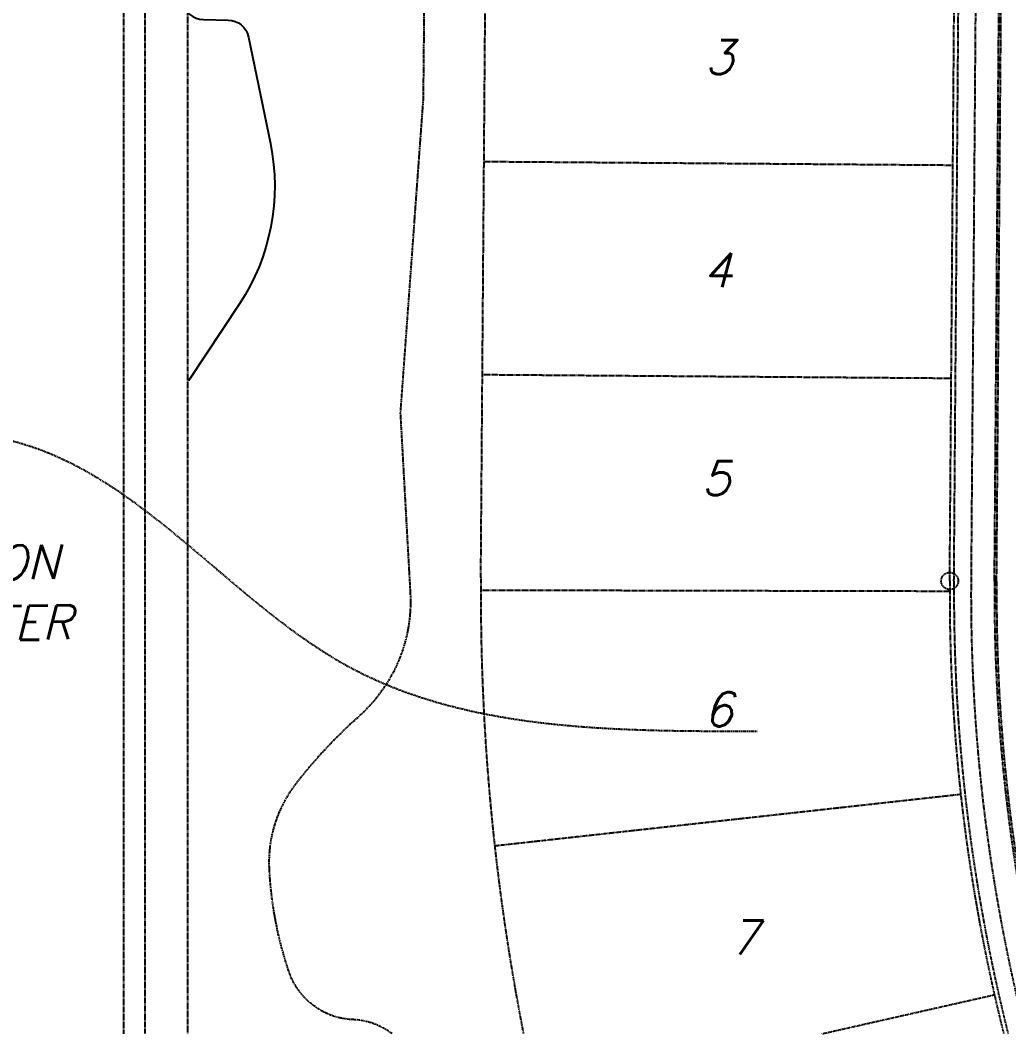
# Model space of a CAD drawing. Header units: feet. Extents: x 2342011 to 2344534, y 7042650 to 7044478.
# Drawn here: x 2342743.8 to 2342975.7, y 7042655.6 to 7042893.4 of the extents above; entities that cross this region are included whole.
import ezdxf
from ezdxf.enums import TextEntityAlignment as Align

# ---------------------------------------------------------------- set-up
doc = ezdxf.new("R2010")
doc.units = ezdxf.units.FT
doc.header["$MEASUREMENT"] = 0
for name, pattern in [('HIDDEN', [0.375, 0.25, -0.125]), ('HIDDEN2', [0.1875, 0.125, -0.0625]), ('HIDN50', [0.1875, 0.125, -0.0625]), ('STREAM50', [0.75, 0.5, -0.0625, 0, -0.0625, 0, -0.0625, 0, -0.0625])]:
    doc.linetypes.add(name, pattern=pattern)
for name, color, linetype in [('f-cl-tick', 251, 'HIDN50'), ('f-curb b', 251, 'HIDN50'), ('f-curb f', 251, 'HIDN50'), ('f-lot', 251, 'HIDN50'), ('f-lot 100', 251, 'HIDN50'), ('f-row', 251, 'HIDN50'), ('f-sidewalk', 251, 'HIDN50'), ('p-100-yr floodplain', 5, 'STREAM50'), ('p-cont 5', 1, 'Continuous'), ('p-text', 4, 'Continuous'), ('s-easement', 252, 'HIDDEN2'), ('s-easement-txt', 2, 'Continuous'), ('s-ss', 251, 'HIDN50')]:
    doc.layers.add(name, color=color, linetype=linetype)
doc.styles.add('ls80', font='simplex', dxfattribs={"oblique": 15, "height": 8})

msp = doc.modelspace()

# ---------------------------------------------------------------- linework, layer by layer
at = {"layer": 'f-cl-tick'}
msp.add_circle((2342961.86686, 7042761.80613), 2, dxfattribs=at)
at = {"layer": 'f-curb b'}
msp.add_line((2342972.36655, 7042761.72551), (2342973.94007, 7042966.65554), dxfattribs=at)
msp.add_arc((2343386.85434, 7042758.54295), 414.5, 179.5600739, 194.3853671, dxfattribs=at)
at = {"layer": 'f-curb f'}
msp.add_line((2342972.86654, 7042761.72167), (2342974.44006, 7042966.6517), dxfattribs=at)
msp.add_arc((2343386.85434, 7042758.54295), 414, 179.5600739, 194.4031159, dxfattribs=at)
at = {"layer": 'f-lot', "flags": 128}
for points in [[(2342851.87011, 7042762.65072), (2342853.40523, 7042962.58093)], [(2342962.61563, 7042859.32367), (2342852.61888, 7042860.16826)], [(2342962.23173, 7042809.32515), (2342852.23497, 7042810.16974)], [(2342851.85518, 7042759.68562), (2342961.85489, 7042759.43637)], [(2342855.10253, 7042699.67861), (2342964.43467, 7042711.78155)], [(2342931.92006, 7042655.56353), (2342972.34136, 7042664.71334)]]:
    msp.add_lwpolyline(points, dxfattribs=at)
msp.add_lwpolyline([(2342851.87011, 7042762.65072, 0.050385556), (2342861.85887, 7042655.56353, 0.050385556)], format="xyb", dxfattribs=at)
at = {"layer": 'f-row'}
msp.add_line((2342961.86686, 7042761.80613), (2342963.40199, 7042961.73634), dxfattribs=at)
msp.add_arc((2343386.85434, 7042758.54295), 425, 179.5600739, 194.0225949, dxfattribs=at)
at = {"layer": 'f-sidewalk'}
for p, q in [((2342962.86683, 7042761.79846), (2342964.40197, 7042961.73026)), ((2342968.4019, 7042961.70594), (2342966.86672, 7042761.76774))]:
    msp.add_line(p, q, dxfattribs=at)
for radius, end in [(424, 194.0563461), (420, 194.193009)]:
    msp.add_arc((2343386.85434, 7042758.54295), radius, 179.5600739, end, dxfattribs=at)
at = {"layer": 'p-100-yr floodplain', "ltscale": 0.75, "flags": 128}
msp.add_lwpolyline([(2342501.70956, 7044464.14552, 0.02156454), (2342513.71987, 7044436.14052, 0.190071392), (2342592.93836, 7044362.80207, -0.352296186), (2342636.66935, 7044286.80304), (2342624.27949, 7044105.59477), (2342630.5498, 7043992.24564), (2342637.46203, 7043753.48045), (2342639.85283, 7043700.22567), (2342640.47505, 7043670.37878), (2342637.14647, 7043634.77536), (2342638.57302, 7043614.19804), (2342640.92502, 7043591.36227), (2342638.29518, 7043506.61811, -0.35483324), (2342623.58734, 7043489.60907, 0.034143247), (2342528.91994, 7043466.02684, 0.263422459), (2342524.64385, 7043443.84307), (2342539.77829, 7043398.81323, 0.063715742), (2342568.49562, 7043350.88813, 0.113565055), (2342583.43546, 7043339.31609, -0.092883508), (2342604.57986, 7043327.33275, 0.155401233), (2342615.32318, 7043322.44515, 0.221604527), (2342633.35633, 7043324.89135, -0.264360906), (2342647.85978, 7043325.67662, 0.080710767), (2342658.34161, 7043322.41428, -0.027407613), (2342679.08835, 7043318.30662, 0.055899554), (2342688.06844, 7043317.05412, -0.011659035), (2342729.43874, 7043314.97493, -0.068894095), (2342743.31065, 7043312.00223, -0.211905848), (2342749.49122, 7043306.05325, -0.119965687), (2342751.62543, 7043291.74471, 0.100617206), (2342754.49064, 7043265.76287, -0.074168292), (2342756.70625, 7043252.23396, 0.029346857), (2342758.3049, 7043230.3552, -0.046631547), (2342759.53625, 7043198.3215, 0.021676282), (2342759.29039, 7043176.81148, -0.322713129), (2342754.7404, 7043170.05121, -0.238565879), (2342737.39996, 7043172.04212, -0.124382341), (2342718.02808, 7043193.23178, 0.137600139), (2342695.35522, 7043216.7734, 0.253760728), (2342684.51184, 7043217.13876, 0.0127916), (2342676.95805, 7043213.12003, 0.257699722), (2342674.03402, 7043208.37065, 0.090396183), (2342675.84568, 7043194.81586, -0.040274318), (2342679.71855, 7043178.47155, 0.099985681), (2342692.38201, 7043143.93736, -0.142367801), (2342696.58428, 7043128.63102, -0.136419315), (2342694.39816, 7043121.1984, -0.109078671), (2342690.88355, 7043117.60648, -0.034352027), (2342674.35307, 7043108.35348, 0.089911227), (2342650.29261, 7043091.14147, -0.009543978), (2342635.68455, 7043076.65507, 0.11603726), (2342618.24814, 7043049.90309, 0.089196373), (2342614.86907, 7043030.05893), (2342654.12945, 7042959.72217), (2342665.36878, 7042965.96994, 0.35660658), (2342674.13975, 7042988.03353, -0.151208459), (2342674.05424, 7043001.03541, -0.0570454), (2342679.50842, 7043013.66954, -0.163547911), (2342692.56565, 7043025.23926, 0.165641484), (2342703.63006, 7043035.12401, -0.170653326), (2342712.03856, 7043042.48989, 0.088962751), (2342721.12448, 7043048.17121, -0.548430637), (2342747.68254, 7043040.90647, 0.051760021), (2342769.86355, 7042989.0143, -0.142898991), (2342775.55584, 7042963.96986, 0.224557241), (2342780.51304, 7042951.60891, 0.265718245), (2342786.14584, 7042950.30086, -0.252548046), (2342796.04818, 7042948.25751, 0.07571381), (2342805.2615, 7042942.64541, 0.110663739), (2342825.66845, 7042939.02602, -0.019272679), (2342831.61106, 7042939.06378, -0.435079034), (2342838.85412, 7042930.76974), (2342838.3317, 7042874.97215), (2342832.96339, 7042801.26595), (2342835.30522, 7042758.98021, -0.228189968), (2342823.31734, 7042730.09395, 0.044373358), (2342808.58332, 7042714.38492, 0.18057649), (2342802.18943, 7042694.24368, 0.0687844), (2342806.7306, 7042670.27783, 0.311715289), (2342821.88211, 7042658.95348, -0.159800548), (2342831.04299, 7042655.56353)], format="xyb", dxfattribs=at)
msp.add_lwpolyline([(2342501.70956, 7044464.14552, 0.02156454), (2342513.71987, 7044436.14052, 0.190071392), (2342592.93836, 7044362.80207, -0.352296186), (2342636.66935, 7044286.80304), (2342624.27949, 7044105.59477), (2342630.5498, 7043992.24564), (2342637.46203, 7043753.48045), (2342639.85283, 7043700.22567), (2342640.47505, 7043670.37878), (2342637.14647, 7043634.77536), (2342638.57302, 7043614.19804), (2342640.92502, 7043591.36227), (2342638.29518, 7043506.61811, -0.35483324), (2342623.58734, 7043489.60907, 0.034143247), (2342528.91994, 7043466.02684, 0.263422459), (2342524.64385, 7043443.84307), (2342539.77829, 7043398.81323, 0.063715742), (2342568.49562, 7043350.88813, 0.113565055), (2342583.43546, 7043339.31609, -0.092883508), (2342604.57986, 7043327.33275, 0.155401233), (2342615.32318, 7043322.44515, 0.221604527), (2342633.35633, 7043324.89135, -0.264360906), (2342647.85978, 7043325.67662, 0.080710767), (2342658.34161, 7043322.41428, -0.027407613), (2342679.08835, 7043318.30662, 0.055899554), (2342688.06844, 7043317.05412, -0.011659035), (2342729.43874, 7043314.97493, -0.068894095), (2342743.31065, 7043312.00223, -0.211905848), (2342749.49122, 7043306.05325, -0.119965687), (2342751.62543, 7043291.74471, 0.100617206), (2342754.49064, 7043265.76287, -0.074168292), (2342756.70625, 7043252.23396, 0.029346857), (2342758.3049, 7043230.3552, -0.046631547), (2342759.53625, 7043198.3215, 0.021676282), (2342759.29039, 7043176.81148, -0.322713129), (2342754.7404, 7043170.05121, -0.238565879), (2342737.39996, 7043172.04212, -0.124382341), (2342718.02808, 7043193.23178, 0.137600139), (2342695.35522, 7043216.7734, 0.253760728), (2342684.51184, 7043217.13876, 0.0127916), (2342676.95805, 7043213.12003, 0.257699722), (2342674.03402, 7043208.37065, 0.090396183), (2342675.84568, 7043194.81586, -0.040274318), (2342679.71855, 7043178.47155, 0.099985681), (2342692.38201, 7043143.93736, -0.142367801), (2342696.58428, 7043128.63102, -0.136419315), (2342694.39816, 7043121.1984, -0.109078671), (2342690.88355, 7043117.60648, -0.034352027), (2342674.35307, 7043108.35348, 0.089911227), (2342650.29261, 7043091.14147, -0.009543978), (2342635.68455, 7043076.65507, 0.11603726), (2342618.24814, 7043049.90309, 0.089196373), (2342614.86907, 7043030.05893), (2342654.12945, 7042959.72217), (2342665.36878, 7042965.96994, 0.35660658), (2342674.13975, 7042988.03353, -0.151208459), (2342674.05424, 7043001.03541, -0.0570454), (2342679.50842, 7043013.66954, -0.163547911), (2342692.56565, 7043025.23926, 0.165641484), (2342703.63006, 7043035.12401, -0.170653326), (2342712.03856, 7043042.48989, 0.088962751), (2342721.12448, 7043048.17121, -0.548430637), (2342747.68254, 7043040.90647, 0.051760021), (2342769.86355, 7042989.0143, -0.142898991), (2342775.55584, 7042963.96986, 0.224557241), (2342780.51304, 7042951.60891, 0.265718245), (2342786.14584, 7042950.30086, -0.252548046), (2342796.04818, 7042948.25751, 0.07571381), (2342805.2615, 7042942.64541, 0.110663739), (2342825.66845, 7042939.02602, -0.019272679), (2342831.61106, 7042939.06378, -0.435079034), (2342838.85412, 7042930.76974), (2342838.3317, 7042874.97215), (2342832.96339, 7042801.26595), (2342835.30522, 7042758.98021, -0.228189968), (2342823.31734, 7042730.09395, 0.044373358), (2342808.58332, 7042714.38492, 0.18057649), (2342802.18943, 7042694.24368, 0.0687844), (2342806.7306, 7042670.27783, 0.311715289), (2342821.88211, 7042658.95348, -0.159800548), (2342831.04299, 7042655.56353)], format="xyb", dxfattribs=at)
at = {"layer": 'p-cont 5', "elevation": 625, "flags": 128}
msp.add_lwpolyline([(2342715.30512, 7043043.81834), (2342716.73978, 7043044.66299), (2342720.77504, 7043047.04188), (2342724.50682, 7043049.07356, -0.486256928), (2342745.56539, 7043041.3703), (2342771.90859, 7042956.96238, -0.038638968), (2342775.35583, 7042941.91977), (2342781.93721, 7042897.78701, 0.36670022), (2342786.79821, 7042893.5252), (2342792.55382, 7042893.42814, -0.351265133), (2342797.36711, 7042889.43556), (2342802.4978, 7042864.47497, -0.199358612), (2342795.22425, 7042826.82345), (2342783.26251, 7042808.73952)], format="xyb", dxfattribs=at)
at = {"layer": 's-easement'}
for points in [[(2342024.63794, 7044218.4429), (2342300.34339, 7044113.38937), (2342783.0641, 7042947.99849), (2342783.0641, 7042842.323)], [(2342024.63794, 7044218.4429), (2342300.34339, 7044113.38937), (2342783.0641, 7042947.99849), (2342783.0641, 7042842.323)], [(2342768.13239, 7042842.323), (2342768.13239, 7042943.87062), (2342503.09109, 7043583.73694)], [(2342768.13239, 7042842.323), (2342768.13239, 7042943.87062), (2342503.09109, 7043583.73694)], [(2342768.13239, 7042655.56353), (2342768.13239, 7042842.323)], [(2342768.13239, 7042655.56353), (2342768.13239, 7042842.323)], [(2342783.0641, 7042842.323), (2342783.0641, 7042655.56353)], [(2342783.0641, 7042842.323), (2342783.0641, 7042655.56353)]]:
    msp.add_lwpolyline(points, dxfattribs=at)
at = {"layer": 's-easement-txt', "color": 252, "linetype": 'HIDDEN'}
msp.add_spline([(2342725.47879, 7042797.40831), (2342742.43288, 7042794.55613), (2342819.03085, 7042742.72541), (2342916.69979, 7042726.55027)], degree=3, dxfattribs=at)
at = {"layer": 's-ss', "flags": 128}
msp.add_lwpolyline([(2342773.07, 7042946.02), (2342773.06893, 7042655.56353)], dxfattribs=at)
msp.add_lwpolyline([(2342773.07, 7042946.02), (2342773.06893, 7042655.56353)], dxfattribs=at)

# ---------------------------------------------------------------- texts
at = {"layer": 'f-lot 100', "style": 'ls80', "oblique": 15}
for s, p in [('3', (2342907.80921, 7042884.74523)), ('4', (2342907.4253, 7042834.7467)), ('5', (2342907.05065, 7042785.95334)), ('6', (2342907.61754, 7042731.68494)), ('7', (2342913.65087, 7042678.12069))]:
    msp.add_text(s, height=8, dxfattribs=at).set_placement(p, align=Align.MIDDLE_CENTER)
at = {"layer": 'p-text', "char_height": 8.0000002, "attachment_point": 1, "style": 'ls80'}
for s, insert, rotation in [('INLET PROTECTION', (2342654.7971, 7042768.71136, 391.73803), 0.9433065), ('(CURBSIDE GUTTER\\P OPTION "B")', (2342653.84725, 7042754.74091, 391.73803), 0.777925)]:
    msp.add_mtext(s, dxfattribs=dict(at, insert=insert, rotation=rotation))

doc.saveas('drawing.dxf')
